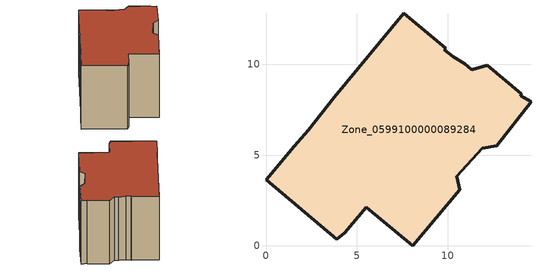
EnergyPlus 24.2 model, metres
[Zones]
Zone_0599100000089284
 floor ground (C_G): 10.95,10.03 11.33,9.71 12.19,9.93 14.05,8.38 14.02,8.27 14.59,7.94 12.71,5.52 11.9,5.38 10.51,3.84 10.66,3.1 8.09,0 5.53,2.14 4.34,0.73 3.89,0.37 0,3.64 1.55,5.47 2.33,6.37 3.76,8.17 7.57,12.82 9.9,10.89 9.81,10.79 10.31,10.4 z0
 wall outside (C_F): 3.76,8.17 2.33,6.37 1.55,5.47 0,3.64 3.89,0.37 4.34,0.73 5.53,2.14 8.09,0 10.66,3.1 10.51,3.84 11.9,5.38 12.71,5.52 14.59,7.94 14.02,8.27 14.05,8.38 12.19,9.93 11.33,9.71 10.95,10.03 10.31,10.4 9.81,10.79 9.9,10.89 7.57,12.82 3.76,8.17 z0:8.02
 roof outside (C_R): 12.19,9.93 11.33,9.71 10.95,10.03 10.31,10.4 9.81,10.79 9.9,10.89 7.57,12.82 3.76,8.17 2.33,6.37 1.55,5.47 0,3.64 3.89,0.37 4.34,0.73 5.53,2.14 8.09,0 10.66,3.1 10.51,3.84 11.9,5.38 12.71,5.52 14.59,7.94 14.02,8.27 14.05,8.38 z8.02
[BUILDING]
Pand.0599100000089284: North Axis=0; Terrain=City; Loads Convergence Tolerance Value=0.04; Temperature Convergence Tolerance Value=0.4; Solar Distribution=FullExterior; Maximum Number of Warmup Days=25; Minimum Number of Warmup Days=1
[Site:Location]
Rotterdam.The.Hague.AP_ZH_NLD Design_Conditions: Latitude=51.96; Longitude=4.45; Time Zone=1; Elevation=-4.5
[SITE:GROUNDTEMPERATURE:BUILDINGSURFACE]
18, 18, 18, 18, 18, 18, 18, 18, 18, 18, 18, 18
[MATERIAL] Thermal Absorptance=0.9; Solar Absorptance=0.7; Visible Absorptance=0.7
Name | Roughness | Thickness | Conductivity | Density | Specific Heat
G.TC.1946 | MediumSmooth | 0.15 | 1 | 540 | 1210
F.TC.1946 | Rough | 0.3 | 0.857143 | 1920 | 840
R.TC.1946 | MediumRough | 0.2 | 0.909091 | 1500 | 1000
[CONSTRUCTION]
C_G: G.TC.1946
C_F: F.TC.1946
C_R: R.TC.1946
[ZONE]
Zone_0599100000089284: Type=1; Multiplier=1; Ceiling Height=Autocalculate; Volume=Autocalculate; Floor Area=autocalculate; Part of Total Floor Area=Yes
[ZONEINFILTRATION:DESIGNFLOWRATE]
Infil_Zone_0599100000089284: Zone or ZoneList or Space or SpaceList=Zone_0599100000089284; Schedule=AlwaysOn; Design Flow Rate Calculation Method=Flow/Area; Flow Rate per Floor Area=0.003; Constant Term Coefficient=1; Temperature Term Coefficient=0; Velocity Term Coefficient=0; Velocity Squared Term Coefficient=0
[HVACTEMPLATE:ZONE:IDEALLOADSAIRSYSTEM]
Zone_0599100000089284: Maximum Heating Supply Air Temperature=50; Minimum Cooling Supply Air Temperature=13; Maximum Heating Supply Air Humidity Ratio=0.0156; Minimum Cooling Supply Air Humidity Ratio=0.0077; Heating Limit=NoLimit; Cooling Limit=NoLimit; Dehumidification Control Type=ConstantSensibleHeatRatio; Cooling Sensible Heat Ratio=0.7; Dehumidification Setpoint=60; Humidification Control Type=None; Humidification Setpoint=30; Outdoor Air Method=None; Outdoor Air Flow Rate per Person=0.00944; Outdoor Air Flow Rate per Zone Floor Area=0; Outdoor Air Flow Rate per Zone=0; Demand Controlled Ventilation Type=None; Outdoor Air Economizer Type=NoEconomizer; Heat Recovery Type=None; Sensible Heat Recovery Effectiveness=0.7; Latent Heat Recovery Effectiveness=0.65
[ZONECONTROL:THERMOSTAT]
ThermostatControl_Zone_0599100000089284: Zone or ZoneList=Zone_0599100000089284; Control Type Schedule=DualSetpointControlType; Control 1=Thermostat_Zone_0599100000089284; Temperature Difference Between Cutout And Setpoint=0
[THERMOSTATSETPOINT:DUALSETPOINT]
Thermostat_Zone_0599100000089284: Heating Setpoint Temperature Schedule=HeatingSetpoint_Zone_0599100000089284; Cooling Setpoint Temperature Schedule=CoolingSetpoint_Zone_0599100000089284
[SCHEDULE:COMPACT]
HeatingSetpoint_Zone_0599100000089284: Through: 12/31, For: AllDays, Until: 24:00, 21
CoolingSetpoint_Zone_0599100000089284: Through: 12/31, For: AllDays, Until: 24:00, 24
DualSetpointControlType: Through: 12/31, For: AllDays, Until: 24:00, 4
AlwaysOn: Through: 12/31, For: AllDays, Until: 24:00, 1
